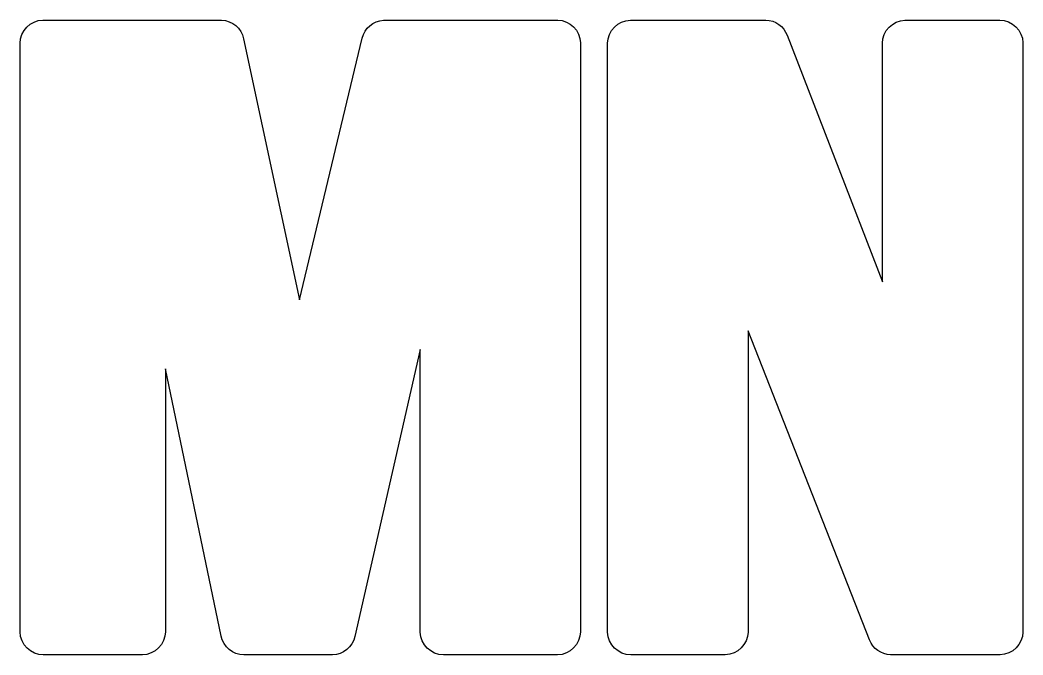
# Model space of a CAD drawing. Extents: x 0 to 1525, y 0 to 1043.
# Drawn here: x 6 to 812, y 0 to 510 of the extents above; entities that cross this region are included whole.
import ezdxf

# ---------------------------------------------------------------- set-up
doc = ezdxf.new("R2010")
doc.units = 0
doc.header["$MEASUREMENT"] = 0
doc.layers.add('Layer 1', color=7, linetype='Continuous', lineweight=0)

msp = doc.modelspace()

# ---------------------------------------------------------------- linework, layer by layer
at = {"layer": 'Layer 1', "color": 1, "lineweight": 25, "true_color": 0xff0000}
for points, knots in [([(298.27, 510.2), (290, 509.58), (283.09, 503.69), (281.15, 495.64), (281.15, 495.64), (230.67, 285.49), (230.67, 285.49), (230.67, 285.49), (185.86, 495.25), (185.86, 495.25), (184.03, 503.7), (176.74, 509.86), (168.1, 510.24), (168.1, 510.24), (24.53, 510.24), (24.53, 510.24), (14.42, 509.9), (6.34, 501.7), (6.16, 491.58), (6.16, 491.58), (6.16, 18.56), (6.16, 18.56), (6.43, 8.37), (14.66, 0.2), (24.85, 0.01), (24.85, 0.01), (104.45, 0.01), (104.45, 0.01), (114.63, 0.26), (122.8, 8.5), (122.97, 18.69), (122.97, 18.69), (122.97, 229.91), (122.97, 229.91), (122.97, 229.91), (167.72, 15.15), (167.72, 15.15), (169.52, 6.48), (177.08, 0.19), (185.95, 0.01), (185.95, 0.01), (257.2, 0.01), (257.2, 0.01), (265.89, 0.26), (273.31, 6.34), (275.27, 14.81), (275.27, 14.81), (327.79, 245.35), (327.79, 245.35), (327.79, 245.35), (327.79, 18.37), (327.79, 18.37), (328.16, 8.28), (336.34, 0.22), (346.43, 0.01), (346.43, 0.01), (438.03, 0.01), (438.03, 0.01), (448.21, 0.26), (456.38, 8.5), (456.55, 18.69), (456.55, 18.69), (456.55, 491.9), (456.55, 491.9), (456.22, 501.89), (448.2, 509.9), (438.21, 510.24), (438.21, 510.24), (298.97, 510.24), (298.97, 510.24), (298.97, 510.24), (298.27, 510.2), (298.27, 510.2)], [0, 0, 0, 0, 1, 1, 1, 2, 2, 2, 3, 3, 3, 4, 4, 4, 5, 5, 5, 6, 6, 6, 7, 7, 7, 8, 8, 8, 9, 9, 9, 10, 10, 10, 11, 11, 11, 12, 12, 12, 13, 13, 13, 14, 14, 14, 15, 15, 15, 16, 16, 16, 17, 17, 17, 18, 18, 18, 19, 19, 19, 20, 20, 20, 21, 21, 21, 22, 22, 22, 23, 23, 23, 24, 24, 24, 24]), ([(717.26, 510.22), (707.26, 509.74), (699.34, 501.59), (699.17, 491.58), (699.17, 491.58), (699.17, 299.87), (699.17, 299.87), (699.17, 299.87), (622.61, 498.09), (622.61, 498.09), (619.84, 505.19), (613.11, 509.97), (605.49, 510.24), (605.49, 510.24), (496.66, 510.24), (496.66, 510.24), (486.56, 509.86), (478.52, 501.68), (478.31, 491.58), (478.31, 491.58), (478.31, 18.33), (478.31, 18.33), (478.68, 8.24), (486.88, 0.19), (496.98, 0.01), (496.98, 0.01), (572.9, 0.01), (572.9, 0.01), (582.9, 0.38), (590.9, 8.42), (591.25, 18.42), (591.25, 18.42), (591.25, 260.45), (591.25, 260.45), (591.25, 260.45), (688.87, 12.07), (688.87, 12.07), (691.63, 5.05), (698.27, 0.32), (705.81, 0.01), (705.81, 0.01), (793.78, 0.01), (793.78, 0.01), (803.77, 0.39), (811.78, 8.42), (812.12, 18.42), (812.12, 18.42), (812.12, 491.9), (812.12, 491.9), (811.78, 502.01), (803.57, 510.07), (793.46, 510.24), (793.46, 510.24), (717.51, 510.24), (717.51, 510.24), (717.51, 510.24), (717.26, 510.22), (717.26, 510.22)], [0, 0, 0, 0, 1, 1, 1, 2, 2, 2, 3, 3, 3, 4, 4, 4, 5, 5, 5, 6, 6, 6, 7, 7, 7, 8, 8, 8, 9, 9, 9, 10, 10, 10, 11, 11, 11, 12, 12, 12, 13, 13, 13, 14, 14, 14, 15, 15, 15, 16, 16, 16, 17, 17, 17, 18, 18, 18, 19, 19, 19, 19])]:
    msp.add_open_spline(points, degree=3, knots=knots, dxfattribs=at)

doc.saveas('drawing.dxf')
